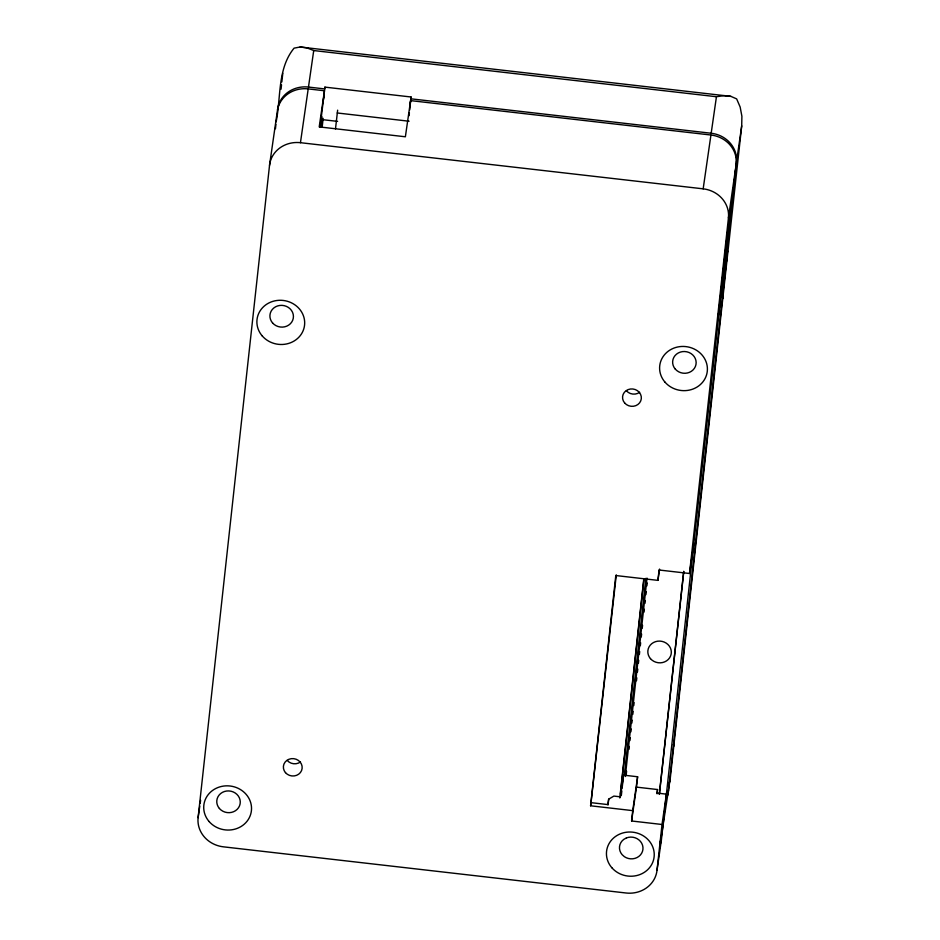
<?xml version="1.0" encoding="UTF-8"?>
<svg xmlns="http://www.w3.org/2000/svg" width="940" height="940" viewBox="0 0 940 940"><rect width="100%" height="100%" fill="white"/><g stroke="black" fill="none" stroke-linecap="round" stroke-linejoin="round"><path stroke-width="1.41" d="M660.209 843.944L670.291 778.179L741.707 125.866L741.895 116.231L740.156 107.031L736.655 98.9L730.897 96.373L300.107 47L294.079 48.151C277.324 68.538 281.084 97.302 276.149 121.812M727.349 253.001L720.393 301.27L661.384 840.019L657.013 870.299A28.282 26.073 8.2 0 1 626.087 893L223.368 846.823A28.282 26.073 8.2 0 1 198.105 817.683L269.522 165.393L277.265 111.602A28.282 26.073 8.2 0 1 308.203 88.9L324.453 90.769L319.212 126.9L405.375 136.782L410.592 100.615L710.934 135.019A28.282 26.073 8.2 0 1 736.196 164.159L732.495 197.882L727.278 234.072L718.383 315.288L720.216 302.621M275.455 128.733L275.937 124.362M281.048 89.194L281.53 84.847M281.847 81.944L282.799 73.25M410.122 105.292L411.097 96.996L324.935 87.126L320.082 127.252M320.775 126.771L321.974 116.783M322.185 127.017L323.137 118.323M335.486 128.909L337.636 110.168M410.592 100.615L409.699 109.957M409.065 115.714L409.382 112.835M590.59 805.792L591.037 802.654L607.898 804.593L608.673 799.164L613.879 796.086L620.435 796.838L623.561 775.136L637.614 776.757L632.726 810.633L590.59 805.792L615.794 575.538L657.941 580.368L659.563 569.076M616.288 574.916L591.037 802.654M608.051 804.922L608.673 799.164M619.801 797.99L643.771 579.028M620.412 794.136L644.006 578.605M621.352 795.299L621.834 790.986M622.139 788.096L623.561 775.136M624.242 775.394L645.803 578.37M625.311 776.511L647.025 578.124M626.111 775.618L626.592 771.235M628.989 749.345L629.307 746.419M629.941 740.591L630.258 737.665M630.905 731.825L631.222 728.911M631.856 723.072L632.185 720.158M632.82 714.318L633.137 711.392M633.783 705.564L634.101 702.638M636.498 680.748L636.815 677.834M637.449 671.994L637.778 669.068M638.413 663.241L638.73 660.315M639.376 654.475L639.693 651.561M640.328 645.721L640.645 642.807M641.292 636.968L641.609 634.042M642.243 628.202L642.561 625.288M644.006 612.152L644.323 609.238M644.957 603.398L645.286 600.484M645.921 594.644L646.238 591.718M646.885 585.879L647.202 582.965M631.598 820.996L636.474 787.121L657.553 789.541L657.036 793.066L666.401 794.147L662.03 824.486L631.598 820.996L632.726 810.633M657.941 580.368L659.069 570.004L689.514 573.494L693.885 543.155M636.474 787.121L637.614 776.757M657.084 793.83L657.553 789.541M659.316 794.171L683.709 571.344M659.386 794.37L683.78 571.543M657.013 870.299L662.03 824.486M689.514 573.494L728.43 217.986L736.196 164.159M741.707 125.866L736.443 162.385L724.399 272.894L727.584 250.839L668.469 790.846A28.282 26.073 8.2 0 1 666.777 797.437M198.105 817.683L199.774 806.144M200.185 803.265L200.608 800.386M269.522 165.393A28.282 26.073 8.2 0 1 300.447 142.692L308.203 88.9M277.535 109.769A28.282 26.073 8.2 0 1 308.473 87.067L313.725 50.549L306.781 47.811L300.107 47M324.935 87.126L324.664 88.924L308.473 87.067M323.959 95.41L324.218 93.6M323.501 99.405L324.03 95.798M411.097 96.996L410.827 98.806L711.181 133.245A28.282 26.073 8.2 0 1 736.443 162.385M728.43 217.986A28.282 26.073 8.2 0 0 703.167 188.834L710.934 135.019M711.181 133.245L716.445 96.726L724.023 95.645L730.897 96.373M732.754 196.084L733.012 194.275M660.28 842.44L660.679 839.608M660.362 843.979L661.384 840.019M313.725 50.549L716.445 96.726M337.225 112.976L409.088 121.225M321.574 119.544L337.589 121.377M300.447 142.692L703.167 188.834M726.585 258.735L726.949 260.686M722.425 296.688L722.789 298.638M673.428 744.304L673.792 746.243M670.291 778.179A28.282 26.073 8.2 0 1 669.08 783.514M668.516 790.387A28.282 26.073 8.2 0 1 666.824 796.991M300.483 761.964A9.424 8.695 8.2 0 1 287.229 760.448M639.658 392.297A9.424 8.695 8.2 0 1 626.416 390.781M626.393 837.951L623.784 839.385A11.785 10.869 8.2 0 0 622.116 854.66L624.348 856.657A11.785 10.869 8.2 0 0 642.936 849.314A11.785 10.869 8.2 0 0 626.393 837.951M650.457 658.646A11.785 10.869 8.2 0 0 670.573 656.05A11.785 10.869 8.2 0 0 657.683 641.186A11.785 10.869 8.2 0 0 650.457 658.646M219.396 808.482A11.785 10.869 8.2 0 0 239.512 805.897A11.785 10.869 8.2 0 0 226.622 791.022A11.785 10.869 8.2 0 0 219.396 808.482M285.478 772.645A9.424 8.695 8.2 0 0 301.564 770.577A9.424 8.695 8.2 0 0 291.259 758.674A9.424 8.695 8.2 0 0 285.478 772.645M209.103 821.536A23.947 22.078 8.2 0 0 249.981 816.261A23.947 22.078 8.2 0 0 223.791 786.04A23.947 22.078 8.2 0 0 209.103 821.536M611.823 867.714A23.947 22.078 8.2 0 0 652.689 862.438A23.947 22.078 8.2 0 0 626.498 832.217A23.947 22.078 8.2 0 0 611.823 867.714M624.654 402.978A9.424 8.695 8.2 0 0 640.751 400.898A9.424 8.695 8.2 0 0 630.434 389.007A9.424 8.695 8.2 0 0 624.654 402.978M272.553 322.925A11.785 10.869 8.2 0 0 292.669 320.329A11.785 10.869 8.2 0 0 279.779 305.453A11.785 10.869 8.2 0 0 272.553 322.925M675.273 369.091A11.785 10.869 8.2 0 0 695.389 366.494A11.785 10.869 8.2 0 0 682.499 351.619A11.785 10.869 8.2 0 0 675.273 369.091M664.98 382.134A23.947 22.078 8.2 0 0 705.858 376.858A23.947 22.078 8.2 0 0 679.655 346.649A23.947 22.078 8.2 0 0 664.98 382.134M262.26 335.968A23.947 22.078 8.2 0 0 303.138 330.692A23.947 22.078 8.2 0 0 276.947 300.483A23.947 22.078 8.2 0 0 262.26 335.968"/></g></svg>
